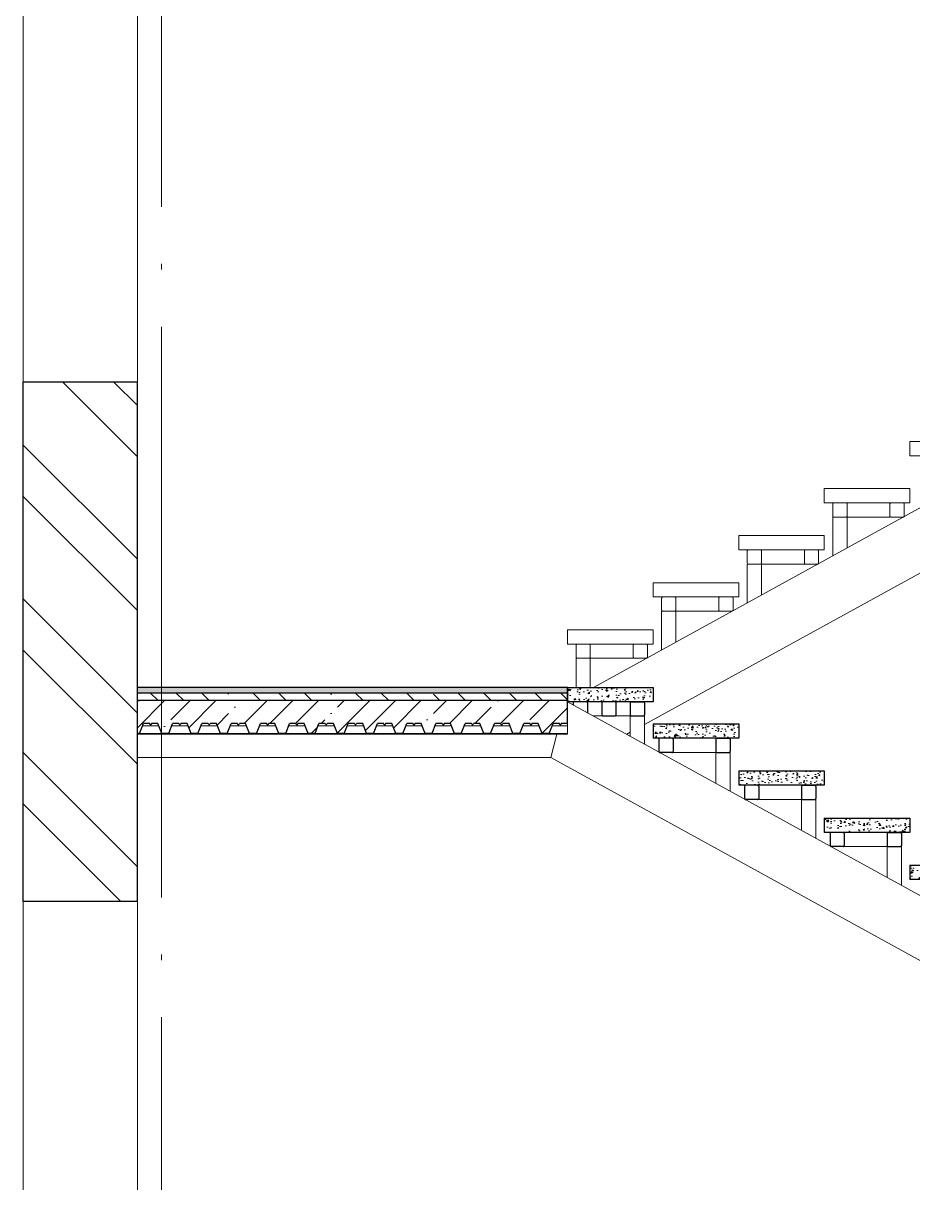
# Model space of a CAD drawing. Extents: x -965262 to 1142518, y -357520 to 71675.
# Drawn here: x -330041 to -326924, y -212957 to -208893 of the extents above; entities that cross this region are included whole.
import ezdxf

# ---------------------------------------------------------------- set-up
doc = ezdxf.new("R2010")
doc.units = 0
doc.header["$LTSCALE"] = 10
doc.linetypes.add('DOTE', pattern=[2.42, 2, -0.2, 0.02, -0.2])
doc.layers.get('0').update_dxf_attribs({"linetype": 'CONTINUOUS', "lineweight": 30})
doc.layers.add('DOTE', color=7, linetype='DOTE', lineweight=9)

msp = doc.modelspace()

# ---------------------------------------------------------------- hatches: boundary and pattern name
at = {"lineweight": 15}
h = msp.add_hatch(dxfattribs=at)
h.set_pattern_fill('ANSI32', color=4, scale=40, angle=90)
h.set_pattern_definition([(135, (-343532.66, -367864.93), (-269.4077, -269.4077), []), (135, (-343532.66, -367685.32), (-269.4077, -269.4077), [])])
h.paths.add_polyline_path([(-329641, -210151.2), (-330041, -210151.2), (-330041, -211971.2), (-329641, -211971.2)])
h.paths.add_polyline_path([(-330041, -216171.2), (-329641, -216171.2), (-329641, -213451.2), (-330041, -213451.2)])
h = msp.add_hatch(dxfattribs=at)
h.set_pattern_fill('AR-CONC', color=256, scale=0.25)
h.set_pattern_definition([(50, (-343532.66, -364156.344), (45.546167, -3.984771), [4.7625, -52.3875]), (355, (-343532.66, -364156.344), (-8.810855, 47.764211), [3.81, -41.910146]), (100.451445, (-343528.864, -364156.676), (36.735312, 43.779438), [4.047502, -44.522561]), (46.1842, (-343532.66, -364143.644), (67.76976, -10.510582), [7.14375, -78.58125]), (96.63556, (-343527.01, -364144.52), (59.351034, 61.85653), [6.071256, -66.783902]), (351.18415, (-343532.66, -364143.644), (59.351034, 61.85653), [5.714992, -62.864933]), (21, (-343526.31, -364146.82), (37.903598, -25.5663), [4.7625, -52.3875]), (326, (-343526.31, -364146.82), (15.450507, 46.046992), [3.81, -41.91]), (71.451445, (-343523.15, -364148.95), (53.354105, 20.480692), [4.047502, -44.522484]), (37.5, (-343532.66, -364156.344), (0.7721508, 21.1387597), [0, -41.402, 0, -42.545, 0, -42.06875]), (7.5, (-343532.66, -364156.344), (16.7049156, 25.0451437), [0, -24.257, 0, -40.4495, 0, -16.03375]), (327.5, (-343546.82, -364156.344), (33.8976488, -1.432186), [0, -15.875, 0, -49.53, 0, -65.7225]), (317.5, (-343553.17, -364156.344), (37.0322953, 6.356623), [0, -20.6375, 0, -32.893, 0, -46.6725])])
h.paths.add_polyline_path([(-329556, -211221.2), (-328133.8, -211221.2), (-328133.8, -211241.2), (-329556, -211241.2)])
h.paths.add_polyline_path([(-329641, -211221.2), (-329556, -211221.2), (-329556, -211241.2), (-329641, -211241.2)])
h = msp.add_hatch(dxfattribs=at)
h.set_pattern_fill('ANSI35', color=256, scale=20, angle=90)
h.set_pattern_definition([(135, (-343532.66, -364156.34), (-89.80256, -89.80256), []), (135, (-343532.66, -364066.54), (-89.80256, -89.80256), [158.75, -31.75, 0, -31.75])])
h.paths.add_polyline_path([(-329641, -211241.2), (-328133.8, -211241.2), (-328133.8, -211267.2), (-329641, -211267.2)])
h = msp.add_hatch(dxfattribs=at)
h.set_pattern_fill('AR-CONC', color=256, scale=0.25)
h.set_pattern_definition([(50, (-343532.66, -360856.344), (45.546167, -3.984771), [4.7625, -52.3875]), (355, (-343532.66, -360856.344), (-8.810855, 47.764211), [3.81, -41.910146]), (100.451445, (-343528.864, -360856.676), (36.735312, 43.779438), [4.047502, -44.522561]), (46.1842, (-343532.66, -360843.644), (67.76976, -10.510582), [7.14375, -78.58125]), (96.63556, (-343527.01, -360844.52), (59.351034, 61.85653), [6.071256, -66.783902]), (351.18415, (-343532.66, -360843.644), (59.351034, 61.85653), [5.714992, -62.864933]), (21, (-343526.31, -360846.82), (37.903598, -25.5663), [4.7625, -52.3875]), (326, (-343526.31, -360846.82), (15.450507, 46.046992), [3.81, -41.91]), (71.451445, (-343523.15, -360848.95), (53.354105, 20.480692), [4.047502, -44.522484]), (37.5, (-343532.66, -360856.344), (0.7721508, 21.1387597), [0, -41.402, 0, -42.545, 0, -42.06875]), (7.5, (-343532.66, -360856.344), (16.7049156, 25.0451437), [0, -24.257, 0, -40.4495, 0, -16.03375]), (327.5, (-343546.82, -360856.344), (33.8976488, -1.432186), [0, -15.875, 0, -49.53, 0, -65.7225]), (317.5, (-343553.17, -360856.344), (37.0322953, 6.356623), [0, -20.6375, 0, -32.893, 0, -46.6725])])
h.paths.add_polyline_path([(-328133.8, -211221.2), (-327833.8, -211221.2), (-327833.8, -211271.2), (-327863.8, -211271.2), (-328133.7, -211271.2), (-328133.8, -211267.2)])
h = msp.add_hatch(dxfattribs=at)
h.set_pattern_fill('ANSI35', color=256, scale=20)
h.set_pattern_definition([(45, (-343532.66, -360856.34), (-89.80256, 89.80256), []), (45, (-343442.86, -360856.34), (-89.80256, 89.80256), [158.75, -31.75, 0, -31.75])])
h.paths.add_polyline_path([(-329641, -211267.2), (-328141, -211267.2), (-328133.7, -211271.2), (-328133.5, -211347.2), (-328155.5, -211347.2), (-328156.2, -211349.5, -0.538865), (-328161.7, -211349.5, 0.436348), (-328163.9, -211347.2), (-328184.4, -211347.2), (-328198.2, -211382.2), (-328222.3, -211382.2), (-328236.1, -211347.2), (-328258, -211347.2), (-328258.8, -211349.5, -0.538865), (-328264.3, -211349.5, 0.436348), (-328266.4, -211347.2), (-328286.9, -211347.2), (-328300.8, -211382.2), (-328324.8, -211382.2), (-328338.6, -211347.2), (-328360.5, -211347.2), (-328361.3, -211349.5, -0.538865), (-328366.8, -211349.5, 0.436348), (-328369, -211347.2), (-328389.5, -211347.2), (-328403.3, -211382.2), (-328427.4, -211382.2), (-328441.2, -211347.2), (-328463.1, -211347.2), (-328463.9, -211349.5, -0.538865), (-328469.3, -211349.5, 0.436348), (-328471.5, -211347.2), (-328492, -211347.2), (-328505.8, -211382.2), (-328529.9, -211382.2), (-328543.7, -211347.2), (-328565.6, -211347.2), (-328566.4, -211349.5, -0.538865), (-328571.9, -211349.5, 0.436348), (-328574.1, -211347.2), (-328594.6, -211347.2), (-328608.4, -211382.2), (-328632.4, -211382.2), (-328646.2, -211347.2), (-328668.1, -211347.2), (-328668.9, -211349.5, -0.538865), (-328674.4, -211349.5, 0.436348), (-328676.6, -211347.2), (-328697.1, -211347.2), (-328710.9, -211382.2), (-328735, -211382.2), (-328748.8, -211347.2), (-328770.7, -211347.2), (-328771.5, -211349.5, -0.538865), (-328777, -211349.5, 0.436348), (-328779.1, -211347.2), (-328799.6, -211347.2), (-328813.4, -211382.2), (-328837.5, -211382.2), (-328851.3, -211347.2), (-328873.2, -211347.2), (-328874, -211349.5, -0.538865), (-328879.5, -211349.5, 0.436348), (-328881.7, -211347.2), (-328902.2, -211347.2), (-328916, -211382.2), (-328940, -211382.2), (-328953.9, -211347.2), (-328975.8, -211347.2), (-328976.5, -211349.5, -0.538865), (-328982, -211349.5, 0.436348), (-328984.2, -211347.2), (-329004.7, -211347.2), (-329018.5, -211382.2), (-329042.6, -211382.2), (-329056.4, -211347.2), (-329078.3, -211347.2), (-329079.1, -211349.5, -0.538865), (-329084.6, -211349.5, 0.436348), (-329086.7, -211347.2), (-329107.3, -211347.2), (-329121.1, -211382.2), (-329145.1, -211382.2), (-329158.9, -211347.2), (-329180.8, -211347.2), (-329181.6, -211349.5, -0.538865), (-329187.1, -211349.5, 0.436348), (-329189.3, -211347.2), (-329209.8, -211347.2), (-329223.6, -211382.2), (-329247.7, -211382.2), (-329261.5, -211347.2), (-329283.4, -211347.2), (-329284.2, -211349.5, -0.538865), (-329289.6, -211349.5, 0.436348), (-329291.8, -211347.2), (-329312.3, -211347.2), (-329326.1, -211382.2), (-329350.2, -211382.2), (-329364, -211347.2), (-329385.9, -211347.2), (-329386.7, -211349.5, -0.538865), (-329392.2, -211349.5, 0.436348), (-329394.4, -211347.2), (-329414.9, -211347.2), (-329428.7, -211382.2), (-329452.7, -211382.2), (-329466.6, -211347.2), (-329488.5, -211347.2), (-329489.2, -211349.5, -0.538865), (-329494.7, -211349.5, 0.436348), (-329496.9, -211347.2), (-329517.4, -211347.2), (-329531.2, -211382.2), (-329555.3, -211382.2), (-329569.1, -211347.2), (-329591, -211347.2), (-329591.8, -211349.5, -0.538865), (-329597.3, -211349.5, 0.436348), (-329599.4, -211347.2), (-329620, -211347.2), (-329633.8, -211382.2), (-329641, -211382.2)])
h = msp.add_hatch(dxfattribs=at)
h.set_pattern_fill('AR-CONC', color=256, scale=0.25)
h.set_pattern_definition([(50, (-343832.66, -360984.06), (45.546167, -3.984771), [4.7625, -52.3875]), (355, (-343832.66, -360984.06), (-8.810855, 47.764211), [3.81, -41.910146]), (100.451445, (-343828.864, -360984.393), (36.735312, 43.779438), [4.047502, -44.522561]), (46.1842, (-343832.66, -360971.36), (67.76976, -10.510582), [7.14375, -78.58125]), (96.63556, (-343827.01, -360972.24), (59.351034, 61.85653), [6.071256, -66.783902]), (351.18415, (-343832.66, -360971.36), (59.351034, 61.85653), [5.714992, -62.864933]), (21, (-343826.31, -360974.536), (37.903598, -25.5663), [4.7625, -52.3875]), (326, (-343826.31, -360974.536), (15.450507, 46.046992), [3.81, -41.91]), (71.451445, (-343823.15, -360976.666), (53.354105, 20.480692), [4.047502, -44.522484]), (37.5, (-343832.66, -360984.061), (0.7721508, 21.1387597), [0, -41.402, 0, -42.545, 0, -42.06875]), (7.5, (-343832.66, -360984.06), (16.7049156, 25.0451437), [0, -24.257, 0, -40.4495, 0, -16.03375]), (327.5, (-343846.82, -360984.061), (33.8976488, -1.432186), [0, -15.875, 0, -49.53, 0, -65.7225]), (317.5, (-343853.17, -360984.06), (37.0322953, 6.356623), [0, -20.6375, 0, -32.893, 0, -46.6725])])
h.paths.add_polyline_path([(-327833.8, -211348.9), (-327533.8, -211348.9), (-327533.8, -211398.9), (-327563.8, -211398.9), (-327833.7, -211398.9), (-327833.8, -211394.9)])
h = msp.add_hatch(dxfattribs=at)
h.set_pattern_fill('AR-CONC', color=256, scale=0.25)
h.set_pattern_definition([(50, (-344132.66, -361149.06), (45.546167, -3.984771), [4.7625, -52.3875]), (355, (-344132.66, -361149.06), (-8.810855, 47.764211), [3.81, -41.910146]), (100.451445, (-344128.864, -361149.393), (36.735312, 43.779438), [4.047502, -44.522561]), (46.1842, (-344132.66, -361136.36), (67.76976, -10.510582), [7.14375, -78.58125]), (96.63556, (-344127.01, -361137.24), (59.351034, 61.85653), [6.071256, -66.783902]), (351.18415, (-344132.66, -361136.36), (59.351034, 61.85653), [5.714992, -62.864933]), (21, (-344126.31, -361139.536), (37.903598, -25.5663), [4.7625, -52.3875]), (326, (-344126.31, -361139.536), (15.450507, 46.046992), [3.81, -41.91]), (71.451445, (-344123.15, -361141.666), (53.354105, 20.480692), [4.047502, -44.522484]), (37.5, (-344132.66, -361149.061), (0.7721508, 21.1387597), [0, -41.402, 0, -42.545, 0, -42.06875]), (7.5, (-344132.66, -361149.06), (16.7049156, 25.0451437), [0, -24.257, 0, -40.4495, 0, -16.03375]), (327.5, (-344146.82, -361149.061), (33.8976488, -1.432186), [0, -15.875, 0, -49.53, 0, -65.7225]), (317.5, (-344153.17, -361149.06), (37.0322953, 6.356623), [0, -20.6375, 0, -32.893, 0, -46.6725])])
h.paths.add_polyline_path([(-327533.8, -211513.9), (-327233.8, -211513.9), (-327233.8, -211563.9), (-327263.8, -211563.9), (-327533.7, -211563.9), (-327533.8, -211559.9)])
h = msp.add_hatch(dxfattribs=at)
h.set_pattern_fill('AR-CONC', color=256, scale=0.25)
h.set_pattern_definition([(50, (-344432.66, -361314.06), (45.546167, -3.984771), [4.7625, -52.3875]), (355, (-344432.66, -361314.06), (-8.810855, 47.764211), [3.81, -41.910146]), (100.451445, (-344428.864, -361314.393), (36.735312, 43.779438), [4.047502, -44.522561]), (46.1842, (-344432.66, -361301.36), (67.76976, -10.510582), [7.14375, -78.58125]), (96.63556, (-344427.01, -361302.24), (59.351034, 61.85653), [6.071256, -66.783902]), (351.18415, (-344432.66, -361301.36), (59.351034, 61.85653), [5.714992, -62.864933]), (21, (-344426.31, -361304.536), (37.903598, -25.5663), [4.7625, -52.3875]), (326, (-344426.31, -361304.536), (15.450507, 46.046992), [3.81, -41.91]), (71.451445, (-344423.15, -361306.666), (53.354105, 20.480692), [4.047502, -44.522484]), (37.5, (-344432.66, -361314.061), (0.7721508, 21.1387597), [0, -41.402, 0, -42.545, 0, -42.06875]), (7.5, (-344432.66, -361314.06), (16.7049156, 25.0451437), [0, -24.257, 0, -40.4495, 0, -16.03375]), (327.5, (-344446.82, -361314.061), (33.8976488, -1.432186), [0, -15.875, 0, -49.53, 0, -65.7225]), (317.5, (-344453.17, -361314.06), (37.0322953, 6.356623), [0, -20.6375, 0, -32.893, 0, -46.6725])])
h.paths.add_polyline_path([(-327233.8, -211678.9), (-326933.8, -211678.9), (-326933.8, -211728.9), (-326963.8, -211728.9), (-327233.7, -211728.9), (-327233.8, -211724.9)])
h = msp.add_hatch(dxfattribs=at)
h.set_pattern_fill('AR-CONC', color=256, scale=0.25)
h.set_pattern_definition([(50, (-344732.66, -361479.06), (45.546167, -3.984771), [4.7625, -52.3875]), (355, (-344732.66, -361479.06), (-8.810855, 47.764211), [3.81, -41.910146]), (100.451445, (-344728.864, -361479.393), (36.735312, 43.779438), [4.047502, -44.522561]), (46.1842, (-344732.66, -361466.36), (67.76976, -10.510582), [7.14375, -78.58125]), (96.63556, (-344727.01, -361467.24), (59.351034, 61.85653), [6.071256, -66.783902]), (351.18415, (-344732.66, -361466.36), (59.351034, 61.85653), [5.714992, -62.864933]), (21, (-344726.31, -361469.536), (37.903598, -25.5663), [4.7625, -52.3875]), (326, (-344726.31, -361469.536), (15.450507, 46.046992), [3.81, -41.91]), (71.451445, (-344723.15, -361471.666), (53.354105, 20.480692), [4.047502, -44.522484]), (37.5, (-344732.66, -361479.061), (0.7721508, 21.1387597), [0, -41.402, 0, -42.545, 0, -42.06875]), (7.5, (-344732.66, -361479.06), (16.7049156, 25.0451437), [0, -24.257, 0, -40.4495, 0, -16.03375]), (327.5, (-344746.82, -361479.061), (33.8976488, -1.432186), [0, -15.875, 0, -49.53, 0, -65.7225]), (317.5, (-344753.17, -361479.06), (37.0322953, 6.356623), [0, -20.6375, 0, -32.893, 0, -46.6725])])
h.paths.add_polyline_path([(-326933.8, -211843.9), (-326633.8, -211843.9), (-326633.8, -211893.9), (-326663.8, -211893.9), (-326933.7, -211893.9), (-326933.8, -211889.9)])

# ---------------------------------------------------------------- linework, layer by layer
at = {"color": 4, "lineweight": 15}
for p, q in [((-330041, -208671.2, -4711.1), (-330041, -210151.2, -3259.8)), ((-329641, -208671.2, -4711.1), (-329641, -210151.2, -3259.8)), ((-330041, -211971.2, -4711.1), (-330041, -213451.2, -3259.8)), ((-329641, -211971.2, -4711.1), (-329641, -213451.2, -3259.8))]:
    msp.add_line(p, q, dxfattribs=at)
at = {"lineweight": 15, "extrusion": (1.83697e-16, 0, -1)}
for p, q in [((-325141, -209625.2, -3259.8), (-328042.9, -211221.2, -3259.8)), ((-325075.1, -209817.2, -3259.8), (-327863.8, -211350.9, -3259.8)), ((-329623.1, -211355.2, -3259.8), (-329565.9, -211355.2, -3259.8)), ((-329520.6, -211355.2, -3259.8), (-329463.4, -211355.2, -3259.8)), ((-329418, -211355.2, -3259.8), (-329360.9, -211355.2, -3259.8)), ((-329315.5, -211355.2, -3259.8), (-329258.3, -211355.2, -3259.8)), ((-329213, -211355.2, -3259.8), (-329155.8, -211355.2, -3259.8)), ((-329110.4, -211355.2, -3259.8), (-329053.2, -211355.2, -3259.8)), ((-329007.9, -211355.2, -3259.8), (-328950.7, -211355.2, -3259.8)), ((-328905.3, -211355.2, -3259.8), (-328848.2, -211355.2, -3259.8)), ((-328802.8, -211355.2, -3259.8), (-328745.6, -211355.2, -3259.8)), ((-328700.3, -211355.2, -3259.8), (-328643.1, -211355.2, -3259.8)), ((-328597.7, -211355.2, -3259.8), (-328540.5, -211355.2, -3259.8)), ((-328495.2, -211355.2, -3259.8), (-328438, -211355.2, -3259.8)), ((-328392.6, -211355.2, -3259.8), (-328335.5, -211355.2, -3259.8)), ((-328290.1, -211355.2, -3259.8), (-328232.9, -211355.2, -3259.8)), ((-328187.6, -211355.2, -3259.8), (-328133.8, -211355.2, -3259.8)), ((-329641, -211382.2, -3259.8), (-328133.8, -211382.2, -3259.8)), ((-329641, -211385.2, -3259.8), (-328133.8, -211385.2, -3259.8)), ((-327913.8, -211378.4, -3259.8), (-327926.3, -211385.3, -3259.8))]:
    msp.add_line(p, q, dxfattribs=at)
at = {"color": 4}
for p, q in [((-330041, -211971.2, -4711.1), (-330041, -210151.2, -4711.1)), ((-329641, -211971.2, -4711.1), (-329641, -210151.2, -4711.1))]:
    msp.add_line(p, q, dxfattribs=at)
at = {"color": 4, "extrusion": (-1.83697e-16, 0, -1)}
for p, q in [((-329641, -210151.2, -3259.8), (-330041, -210151.2, -3259.8)), ((-329641, -211971.2, -3259.8), (-330041, -211971.2, -3259.8))]:
    msp.add_line(p, q, dxfattribs=at)
at = {"lineweight": 15}
for p, q in [((-326933.8, -210358.9, -3259.8), (-326933.8, -210408.9, -3259.8)), ((-326633.8, -210358.9, -3259.8), (-326933.8, -210358.9, -3259.8)), ((-326933.8, -210408.9, -3259.8), (-326633.8, -210408.9, -3259.8)), ((-326933.8, -210408.9, -3259.8), (-326903.8, -210408.9, -3259.8)), ((-327233.8, -210523.9, -3259.8), (-327233.8, -210573.9, -3259.8)), ((-326933.8, -210523.9, -3259.8), (-327233.8, -210523.9, -3259.8)), ((-326933.8, -210523.9, -3259.8), (-326933.8, -210573.9, -3259.8)), ((-327233.8, -210573.9, -3259.8), (-326933.8, -210573.9, -3259.8)), ((-327233.8, -210573.9, -3259.8), (-327203.8, -210573.9, -3259.8)), ((-327203.8, -210577.9, -3259.8), (-327203.8, -210619.9, -3259.8)), ((-327157.8, -210573.9, -3259.8), (-327199.8, -210573.9, -3259.8)), ((-327153.8, -210623.8, -3259.8), (-327153.8, -210573.9, -3259.8)), ((-327153.8, -210577.9, -3259.8), (-327153.8, -210619.9, -3259.8)), ((-327003.8, -210623.8, -3259.8), (-327003.8, -210573.9, -3259.8)), ((-327003.8, -210577.9, -3259.8), (-327003.8, -210619.9, -3259.8)), ((-326999.8, -210573.9, -3259.8), (-326957.8, -210573.9, -3259.8)), ((-326953.8, -210577.9, -3259.8), (-326953.8, -210619.9, -3259.8)), ((-327203.8, -210623.8, -3259.8), (-327203.8, -210759.7, -3259.8)), ((-327203.8, -210623.8, -3259.8), (-327153.8, -210623.8, -3259.8)), ((-327157.8, -210623.8, -3259.8), (-327199.8, -210623.8, -3259.8)), ((-327153.8, -210623.8, -3259.8), (-327003.8, -210623.8, -3259.8)), ((-327153.8, -210623.8, -3259.8), (-327153.8, -210732.2, -3259.8)), ((-326999.8, -210623.8, -3259.8), (-326957.8, -210623.8, -3259.8)), ((-327533.8, -210688.9, -3259.8), (-327533.8, -210738.9, -3259.8)), ((-327233.8, -210688.9, -3259.8), (-327533.8, -210688.9, -3259.8)), ((-327233.8, -210688.9, -3259.8), (-327233.8, -210738.9, -3259.8)), ((-327533.8, -210738.9, -3259.8), (-327233.8, -210738.9, -3259.8)), ((-327533.8, -210738.9, -3259.8), (-327503.8, -210738.9, -3259.8)), ((-327503.8, -210742.9, -3259.8), (-327503.8, -210784.9, -3259.8)), ((-327457.8, -210738.9, -3259.8), (-327499.8, -210738.9, -3259.8)), ((-327453.8, -210788.8, -3259.8), (-327453.8, -210738.9, -3259.8)), ((-327453.8, -210742.9, -3259.8), (-327453.8, -210784.9, -3259.8)), ((-327303.8, -210788.8, -3259.8), (-327303.8, -210738.9, -3259.8)), ((-327303.8, -210742.9, -3259.8), (-327303.8, -210784.9, -3259.8)), ((-327299.8, -210738.9, -3259.8), (-327257.8, -210738.9, -3259.8)), ((-327253.8, -210742.9, -3259.8), (-327253.8, -210784.9, -3259.8)), ((-327503.8, -210788.8, -3259.8), (-327503.8, -210924.7, -3259.8)), ((-327503.8, -210788.8, -3259.8), (-327453.8, -210788.8, -3259.8)), ((-327457.8, -210788.8, -3259.8), (-327499.8, -210788.8, -3259.8)), ((-327453.8, -210788.8, -3259.8), (-327303.8, -210788.8, -3259.8)), ((-327453.8, -210788.8, -3259.8), (-327453.8, -210897.2, -3259.8)), ((-327299.8, -210788.8, -3259.8), (-327257.8, -210788.8, -3259.8)), ((-327833.8, -210853.9, -3259.8), (-327833.8, -210903.9, -3259.8)), ((-327533.8, -210853.9, -3259.8), (-327833.8, -210853.9, -3259.8)), ((-327533.8, -210853.9, -3259.8), (-327533.8, -210903.9, -3259.8)), ((-327833.8, -210903.9, -3259.8), (-327533.8, -210903.9, -3259.8)), ((-327833.8, -210903.9, -3259.8), (-327803.8, -210903.9, -3259.8)), ((-327803.8, -210907.9, -3259.8), (-327803.8, -210949.9, -3259.8)), ((-327757.8, -210903.9, -3259.8), (-327799.8, -210903.9, -3259.8)), ((-327753.8, -210953.8, -3259.8), (-327753.8, -210903.9, -3259.8)), ((-327753.8, -210907.9, -3259.8), (-327753.8, -210949.9, -3259.8)), ((-327603.8, -210953.8, -3259.8), (-327603.8, -210903.9, -3259.8)), ((-327603.8, -210907.9, -3259.8), (-327603.8, -210949.9, -3259.8)), ((-327599.8, -210903.9, -3259.8), (-327557.8, -210903.9, -3259.8)), ((-327553.8, -210907.9, -3259.8), (-327553.8, -210949.9, -3259.8)), ((-327803.8, -210953.8, -3259.8), (-327803.8, -211089.7, -3259.8)), ((-327803.8, -210953.8, -3259.8), (-327753.8, -210953.8, -3259.8)), ((-327757.8, -210953.8, -3259.8), (-327799.8, -210953.8, -3259.8)), ((-327753.8, -210953.8, -3259.8), (-327603.8, -210953.8, -3259.8)), ((-327753.8, -210953.8, -3259.8), (-327753.8, -211062.2, -3259.8)), ((-327599.8, -210953.8, -3259.8), (-327557.8, -210953.8, -3259.8)), ((-328133.8, -211018.9, -3259.8), (-328133.8, -211068.9, -3259.8)), ((-327833.8, -211018.9, -3259.8), (-328133.8, -211018.9, -3259.8)), ((-327833.8, -211018.9, -3259.8), (-327833.8, -211068.9, -3259.8)), ((-328133.8, -211068.9, -3259.8), (-327833.8, -211068.9, -3259.8)), ((-328133.8, -211068.9, -3259.8), (-328103.8, -211068.9, -3259.8)), ((-328103.8, -211072.9, -3259.8), (-328103.8, -211114.9, -3259.8)), ((-328057.8, -211068.9, -3259.8), (-328099.8, -211068.9, -3259.8)), ((-328053.8, -211118.8, -3259.8), (-328053.8, -211068.9, -3259.8)), ((-328053.8, -211072.9, -3259.8), (-328053.8, -211114.9, -3259.8)), ((-327903.8, -211118.8, -3259.8), (-327903.8, -211068.9, -3259.8)), ((-327903.8, -211072.9, -3259.8), (-327903.8, -211114.9, -3259.8)), ((-327899.8, -211068.9, -3259.8), (-327857.8, -211068.9, -3259.8)), ((-327853.8, -211072.9, -3259.8), (-327853.8, -211114.9, -3259.8)), ((-328103.8, -211118.8, -3259.8), (-328103.8, -211221.2, -3259.8)), ((-328103.8, -211118.8, -3259.8), (-328053.8, -211118.8, -3259.8)), ((-328057.8, -211118.8, -3259.8), (-328099.8, -211118.8, -3259.8)), ((-328053.8, -211118.8, -3259.8), (-327903.8, -211118.8, -3259.8)), ((-328053.8, -211118.8, -3259.8), (-328053.8, -211221.2, -3259.8)), ((-327899.8, -211118.8, -3259.8), (-327857.8, -211118.8, -3259.8)), ((-328063.8, -211309.7, -3259.8), (-328063.8, -211271.2, -3259.8)), ((-327913.8, -211321.1, -3259.8), (-327913.8, -211271.2, -3259.8)), ((-327913.8, -211321.1, -3259.8), (-328043, -211321.1, -3259.8)), ((-327913.8, -211321.1, -3259.8), (-327913.8, -211392.2, -3259.8)), ((-327863.8, -211321.1, -3259.8), (-327913.8, -211321.1, -3259.8)), ((-327863.8, -211321.1, -3259.8), (-327863.8, -211419.7, -3259.8)), ((-328133.5, -211385.2, -3259.8), (-328133.5, -211347.2, -3259.8)), ((-327763.8, -211448.8, -3259.8), (-327763.8, -211398.9, -3259.8)), ((-327613.8, -211448.8, -3259.8), (-327613.8, -211398.9, -3259.8)), ((-327613.8, -211448.8, -3259.8), (-327763.8, -211448.8, -3259.8)), ((-327613.8, -211448.8, -3259.8), (-327613.8, -211557.2, -3259.8)), ((-327563.8, -211448.8, -3259.8), (-327613.8, -211448.8, -3259.8)), ((-327563.8, -211448.8, -3259.8), (-327563.8, -211584.7, -3259.8)), ((-327463.8, -211613.8, -3259.8), (-327463.8, -211563.9, -3259.8)), ((-327313.8, -211613.8, -3259.8), (-327313.8, -211563.9, -3259.8)), ((-327313.8, -211613.8, -3259.8), (-327463.8, -211613.8, -3259.8)), ((-327313.8, -211613.8, -3259.8), (-327313.8, -211722.2, -3259.8)), ((-327263.8, -211613.8, -3259.8), (-327313.8, -211613.8, -3259.8)), ((-327263.8, -211613.8, -3259.8), (-327263.8, -211749.7, -3259.8)), ((-327163.8, -211778.8, -3259.8), (-327163.8, -211728.9, -3259.8)), ((-327013.8, -211778.8, -3259.8), (-327013.8, -211728.9, -3259.8)), ((-327013.8, -211778.8, -3259.8), (-327163.8, -211778.8, -3259.8)), ((-327013.8, -211778.8, -3259.8), (-327013.8, -211887.2, -3259.8)), ((-326963.8, -211778.8, -3259.8), (-327013.8, -211778.8, -3259.8)), ((-326963.8, -211778.8, -3259.8), (-326963.8, -211914.7, -3259.8))]:
    msp.add_line(p, q, dxfattribs=at)
at = {"extrusion": (-1.83697e-16, 0, -1)}
for p, q in [((-328133.8, -211221.2, -3259.8), (-329641, -211221.2, -3259.8)), ((-328133.8, -211241.2, -3259.8), (-329641, -211241.2, -3259.8)), ((-328133.8, -211267.2, -3259.8), (-329641, -211267.2, -3259.8))]:
    msp.add_line(p, q, dxfattribs=at)
for p, q in [((-328133.8, -211221.2, -3259.8), (-328133.8, -211267.2, -3259.8)), ((-328133.8, -211271.2, -3259.8), (-328133.8, -211221.2, -3259.8)), ((-328133.8, -211221.2, -3259.8), (-327833.8, -211221.2, -3259.8)), ((-327833.8, -211221.2, -3259.8), (-327833.8, -211271.2, -3259.8)), ((-328133.5, -211347.2, -3259.8), (-328133.8, -211267.2, -3259.8)), ((-327833.8, -211271.2, -3259.8), (-328133.8, -211271.2, -3259.8)), ((-328113.8, -211275.1, -3259.8), (-328113.8, -211282.2, -3259.8)), ((-328067.8, -211271.2, -3259.8), (-328109.8, -211271.2, -3259.8)), ((-328063.8, -211275.1, -3259.8), (-328063.8, -211309.7, -3259.8)), ((-328013.8, -211275.1, -3259.8), (-328013.8, -211317.1, -3259.8)), ((-327963.8, -211275.1, -3259.8), (-327963.8, -211317.1, -3259.8)), ((-327913.8, -211275.1, -3259.8), (-327913.8, -211317.1, -3259.8)), ((-327909.8, -211271.2, -3259.8), (-327867.8, -211271.2, -3259.8)), ((-327833.8, -211271.2, -3259.8), (-327863.8, -211271.2, -3259.8)), ((-327863.8, -211275.1, -3259.8), (-327863.8, -211317.1, -3259.8)), ((-328009.8, -211321.1, -3259.8), (-327967.8, -211321.1, -3259.8)), ((-327909.8, -211321.1, -3259.8), (-327867.8, -211321.1, -3259.8)), ((-329633.8, -211382.2, -3259.8), (-329620, -211347.2, -3259.8)), ((-329599.4, -211347.2, -3259.8), (-329620, -211347.2, -3259.8)), ((-329597.3, -211349.5, -3259.8), (-329597.8, -211347.9, -3259.8)), ((-329591.8, -211349.5, -3259.8), (-329591.2, -211347.9, -3259.8)), ((-329569.1, -211347.2, -3259.8), (-329589.6, -211347.2, -3259.8)), ((-329555.3, -211382.2, -3259.8), (-329569.1, -211347.2, -3259.8)), ((-329531.2, -211382.2, -3259.8), (-329517.4, -211347.2, -3259.8)), ((-329496.9, -211347.2, -3259.8), (-329517.4, -211347.2, -3259.8)), ((-329494.7, -211349.5, -3259.8), (-329495.3, -211347.9, -3259.8)), ((-329489.2, -211349.5, -3259.8), (-329488.7, -211347.9, -3259.8)), ((-329466.6, -211347.2, -3259.8), (-329487.1, -211347.2, -3259.8)), ((-329452.7, -211382.2, -3259.8), (-329466.6, -211347.2, -3259.8)), ((-329428.7, -211382.2, -3259.8), (-329414.9, -211347.2, -3259.8)), ((-329394.4, -211347.2, -3259.8), (-329414.9, -211347.2, -3259.8)), ((-329392.2, -211349.5, -3259.8), (-329392.7, -211347.9, -3259.8)), ((-329386.7, -211349.5, -3259.8), (-329386.2, -211347.9, -3259.8)), ((-329364, -211347.2, -3259.8), (-329384.5, -211347.2, -3259.8)), ((-329350.2, -211382.2, -3259.8), (-329364, -211347.2, -3259.8)), ((-329326.1, -211382.2, -3259.8), (-329312.3, -211347.2, -3259.8)), ((-329291.8, -211347.2, -3259.8), (-329312.3, -211347.2, -3259.8)), ((-329289.6, -211349.5, -3259.8), (-329290.2, -211347.9, -3259.8)), ((-329284.2, -211349.5, -3259.8), (-329283.6, -211347.9, -3259.8)), ((-329261.5, -211347.2, -3259.8), (-329282, -211347.2, -3259.8)), ((-329247.7, -211382.2, -3259.8), (-329261.5, -211347.2, -3259.8)), ((-329223.6, -211382.2, -3259.8), (-329209.8, -211347.2, -3259.8)), ((-329189.3, -211347.2, -3259.8), (-329209.8, -211347.2, -3259.8)), ((-329187.1, -211349.5, -3259.8), (-329187.6, -211347.9, -3259.8)), ((-329181.6, -211349.5, -3259.8), (-329181.1, -211347.9, -3259.8)), ((-329158.9, -211347.2, -3259.8), (-329179.4, -211347.2, -3259.8)), ((-329145.1, -211382.2, -3259.8), (-329158.9, -211347.2, -3259.8)), ((-329121.1, -211382.2, -3259.8), (-329107.3, -211347.2, -3259.8)), ((-329086.7, -211347.2, -3259.8), (-329107.3, -211347.2, -3259.8)), ((-329084.6, -211349.5, -3259.8), (-329085.1, -211347.9, -3259.8)), ((-329079.1, -211349.5, -3259.8), (-329078.6, -211347.9, -3259.8)), ((-329056.4, -211347.2, -3259.8), (-329076.9, -211347.2, -3259.8)), ((-329042.6, -211382.2, -3259.8), (-329056.4, -211347.2, -3259.8)), ((-329018.5, -211382.2, -3259.8), (-329004.7, -211347.2, -3259.8)), ((-328984.2, -211347.2, -3259.8), (-329004.7, -211347.2, -3259.8)), ((-328982, -211349.5, -3259.8), (-328982.6, -211347.9, -3259.8)), ((-328976.5, -211349.5, -3259.8), (-328976, -211347.9, -3259.8)), ((-328953.9, -211347.2, -3259.8), (-328974.4, -211347.2, -3259.8)), ((-328940, -211382.2, -3259.8), (-328953.9, -211347.2, -3259.8)), ((-328916, -211382.2, -3259.8), (-328902.2, -211347.2, -3259.8)), ((-328881.7, -211347.2, -3259.8), (-328902.2, -211347.2, -3259.8)), ((-328879.5, -211349.5, -3259.8), (-328880, -211347.9, -3259.8)), ((-328874, -211349.5, -3259.8), (-328873.5, -211347.9, -3259.8)), ((-328851.3, -211347.2, -3259.8), (-328871.8, -211347.2, -3259.8)), ((-328837.5, -211382.2, -3259.8), (-328851.3, -211347.2, -3259.8)), ((-328813.4, -211382.2, -3259.8), (-328799.6, -211347.2, -3259.8)), ((-328779.1, -211347.2, -3259.8), (-328799.6, -211347.2, -3259.8)), ((-328777, -211349.5, -3259.8), (-328777.5, -211347.9, -3259.8)), ((-328771.5, -211349.5, -3259.8), (-328770.9, -211347.9, -3259.8)), ((-328748.8, -211347.2, -3259.8), (-328769.3, -211347.2, -3259.8)), ((-328735, -211382.2, -3259.8), (-328748.8, -211347.2, -3259.8)), ((-328710.9, -211382.2, -3259.8), (-328697.1, -211347.2, -3259.8)), ((-328676.6, -211347.2, -3259.8), (-328697.1, -211347.2, -3259.8)), ((-328674.4, -211349.5, -3259.8), (-328674.9, -211347.9, -3259.8)), ((-328668.9, -211349.5, -3259.8), (-328668.4, -211347.9, -3259.8)), ((-328646.2, -211347.2, -3259.8), (-328666.7, -211347.2, -3259.8)), ((-328632.4, -211382.2, -3259.8), (-328646.2, -211347.2, -3259.8)), ((-328608.4, -211382.2, -3259.8), (-328594.6, -211347.2, -3259.8)), ((-328574.1, -211347.2, -3259.8), (-328594.6, -211347.2, -3259.8)), ((-328571.9, -211349.5, -3259.8), (-328572.4, -211347.9, -3259.8)), ((-328566.4, -211349.5, -3259.8), (-328565.9, -211347.9, -3259.8)), ((-328543.7, -211347.2, -3259.8), (-328564.2, -211347.2, -3259.8)), ((-328529.9, -211382.2, -3259.8), (-328543.7, -211347.2, -3259.8)), ((-328505.8, -211382.2, -3259.8), (-328492, -211347.2, -3259.8)), ((-328471.5, -211347.2, -3259.8), (-328492, -211347.2, -3259.8)), ((-328469.3, -211349.5, -3259.8), (-328469.9, -211347.9, -3259.8)), ((-328463.9, -211349.5, -3259.8), (-328463.3, -211347.9, -3259.8)), ((-328441.2, -211347.2, -3259.8), (-328461.7, -211347.2, -3259.8)), ((-328427.4, -211382.2, -3259.8), (-328441.2, -211347.2, -3259.8)), ((-328403.3, -211382.2, -3259.8), (-328389.5, -211347.2, -3259.8)), ((-328369, -211347.2, -3259.8), (-328389.5, -211347.2, -3259.8)), ((-328366.8, -211349.5, -3259.8), (-328367.3, -211347.9, -3259.8)), ((-328361.3, -211349.5, -3259.8), (-328360.8, -211347.9, -3259.8)), ((-328338.6, -211347.2, -3259.8), (-328359.1, -211347.2, -3259.8)), ((-328324.8, -211382.2, -3259.8), (-328338.6, -211347.2, -3259.8)), ((-328300.8, -211382.2, -3259.8), (-328286.9, -211347.2, -3259.8)), ((-328266.4, -211347.2, -3259.8), (-328286.9, -211347.2, -3259.8)), ((-328264.3, -211349.5, -3259.8), (-328264.8, -211347.9, -3259.8)), ((-328258.8, -211349.5, -3259.8), (-328258.2, -211347.9, -3259.8)), ((-328236.1, -211347.2, -3259.8), (-328256.6, -211347.2, -3259.8)), ((-328222.3, -211382.2, -3259.8), (-328236.1, -211347.2, -3259.8)), ((-328198.2, -211382.2, -3259.8), (-328184.4, -211347.2, -3259.8)), ((-328163.9, -211347.2, -3259.8), (-328184.4, -211347.2, -3259.8)), ((-328161.7, -211349.5, -3259.8), (-328162.3, -211347.9, -3259.8)), ((-328156.2, -211349.5, -3259.8), (-328155.7, -211347.9, -3259.8)), ((-328133.5, -211347.2, -3259.8), (-328154.1, -211347.2, -3259.8)), ((-327833.8, -211348.9, -3259.8), (-327833.8, -211398.9, -3259.8)), ((-327833.8, -211348.9, -3259.8), (-327533.8, -211348.9, -3259.8)), ((-327533.8, -211348.9, -3259.8), (-327533.8, -211398.9, -3259.8)), ((-329633.8, -211382.2, -3259.8), (-329641, -211382.2, -3259.8)), ((-329531.2, -211382.2, -3259.8), (-329555.3, -211382.2, -3259.8)), ((-329428.7, -211382.2, -3259.8), (-329452.7, -211382.2, -3259.8)), ((-329326.1, -211382.2, -3259.8), (-329350.2, -211382.2, -3259.8)), ((-329223.6, -211382.2, -3259.8), (-329247.7, -211382.2, -3259.8)), ((-329121.1, -211382.2, -3259.8), (-329145.1, -211382.2, -3259.8)), ((-329018.5, -211382.2, -3259.8), (-329042.6, -211382.2, -3259.8)), ((-328916, -211382.2, -3259.8), (-328940, -211382.2, -3259.8)), ((-328813.4, -211382.2, -3259.8), (-328837.5, -211382.2, -3259.8)), ((-328710.9, -211382.2, -3259.8), (-328735, -211382.2, -3259.8)), ((-328608.4, -211382.2, -3259.8), (-328632.4, -211382.2, -3259.8)), ((-328505.8, -211382.2, -3259.8), (-328529.9, -211382.2, -3259.8)), ((-328403.3, -211382.2, -3259.8), (-328427.4, -211382.2, -3259.8)), ((-328300.8, -211382.2, -3259.8), (-328324.8, -211382.2, -3259.8)), ((-328198.2, -211382.2, -3259.8), (-328222.3, -211382.2, -3259.8)), ((-327533.8, -211398.9, -3259.8), (-327833.8, -211398.9, -3259.8)), ((-327813.8, -211402.9, -3259.8), (-327813.8, -211444.9, -3259.8)), ((-327767.8, -211398.9, -3259.8), (-327809.8, -211398.9, -3259.8)), ((-327763.8, -211402.9, -3259.8), (-327763.8, -211444.9, -3259.8)), ((-327613.8, -211402.9, -3259.8), (-327613.8, -211444.9, -3259.8)), ((-327609.8, -211398.9, -3259.8), (-327567.8, -211398.9, -3259.8)), ((-327533.8, -211398.9, -3259.8), (-327563.8, -211398.9, -3259.8)), ((-327563.8, -211402.9, -3259.8), (-327563.8, -211444.9, -3259.8)), ((-327767.8, -211448.8, -3259.8), (-327809.8, -211448.8, -3259.8)), ((-327609.8, -211448.8, -3259.8), (-327567.8, -211448.8, -3259.8)), ((-327533.8, -211513.9, -3259.8), (-327533.8, -211563.9, -3259.8)), ((-327533.8, -211513.9, -3259.8), (-327233.8, -211513.9, -3259.8)), ((-327233.8, -211513.9, -3259.8), (-327233.8, -211563.9, -3259.8)), ((-327233.8, -211563.9, -3259.8), (-327533.8, -211563.9, -3259.8)), ((-327513.8, -211567.9, -3259.8), (-327513.8, -211609.9, -3259.8)), ((-327467.8, -211563.9, -3259.8), (-327509.8, -211563.9, -3259.8)), ((-327463.8, -211567.9, -3259.8), (-327463.8, -211609.9, -3259.8)), ((-327313.8, -211567.9, -3259.8), (-327313.8, -211609.9, -3259.8)), ((-327309.8, -211563.9, -3259.8), (-327267.8, -211563.9, -3259.8)), ((-327233.8, -211563.9, -3259.8), (-327263.8, -211563.9, -3259.8)), ((-327263.8, -211567.9, -3259.8), (-327263.8, -211609.9, -3259.8)), ((-327467.8, -211613.8, -3259.8), (-327509.8, -211613.8, -3259.8)), ((-327309.8, -211613.8, -3259.8), (-327267.8, -211613.8, -3259.8)), ((-327233.8, -211678.9, -3259.8), (-327233.8, -211728.9, -3259.8)), ((-327233.8, -211678.9, -3259.8), (-326933.8, -211678.9, -3259.8)), ((-326933.8, -211678.9, -3259.8), (-326933.8, -211728.9, -3259.8)), ((-326933.8, -211728.9, -3259.8), (-327233.8, -211728.9, -3259.8)), ((-327213.8, -211732.9, -3259.8), (-327213.8, -211774.9, -3259.8)), ((-327167.8, -211728.9, -3259.8), (-327209.8, -211728.9, -3259.8)), ((-327163.8, -211732.9, -3259.8), (-327163.8, -211774.9, -3259.8)), ((-327013.8, -211732.9, -3259.8), (-327013.8, -211774.9, -3259.8)), ((-327009.8, -211728.9, -3259.8), (-326967.8, -211728.9, -3259.8)), ((-326933.8, -211728.9, -3259.8), (-326963.8, -211728.9, -3259.8)), ((-326963.8, -211732.9, -3259.8), (-326963.8, -211774.9, -3259.8)), ((-327167.8, -211778.8, -3259.8), (-327209.8, -211778.8, -3259.8)), ((-327009.8, -211778.8, -3259.8), (-326967.8, -211778.8, -3259.8)), ((-326933.8, -211843.9, -3259.8), (-326933.8, -211893.9, -3259.8)), ((-326933.8, -211843.9, -3259.8), (-326633.8, -211843.9, -3259.8)), ((-326633.8, -211893.9, -3259.8), (-326933.8, -211893.9, -3259.8))]:
    msp.add_line(p, q)
at = {"lineweight": 15, "extrusion": (-1.83697e-16, 0, -1)}
for p, q in [((-328133.7, -211271.2, -3259.8), (-325141, -212917.2, -3259.8)), ((-328192.4, -211467.2, -3259.8), (-329641, -211467.2, -3259.8)), ((-328192.4, -211467.2, -3259.8), (-325192.4, -213117.2, -3259.8))]:
    msp.add_line(p, q, dxfattribs=at)
at = {"lineweight": 15, "extrusion": (-1.12482e-32, 1.83697e-16, -1)}
msp.add_line((-328171.3, -211385.2, -3259.8), (-328192.4, -211467.2, -3259.8), dxfattribs=at)
at = {"lineweight": 15}
for centre, start, end in [((-327199.8, -210577.9, -3259.8), 89.2569, 180), ((-327157.7, -210577.9, -3259.8), 0, 90.7431), ((-326999.8, -210577.9, -3259.8), 89.2569, 180), ((-326957.7, -210577.9, -3259.8), 0, 90.7431), ((-327199.8, -210619.9, -3259.8), 180, 270.7431), ((-327157.7, -210619.9, -3259.8), 269.2569, 0), ((-326999.8, -210619.9, -3259.8), 180, 270.7431), ((-326957.7, -210619.9, -3259.8), 269.2569, 0), ((-327499.8, -210742.9, -3259.8), 89.2569, 180), ((-327457.7, -210742.9, -3259.8), 0, 90.7431), ((-327299.8, -210742.9, -3259.8), 89.2569, 180), ((-327257.7, -210742.9, -3259.8), 0, 90.7431), ((-327499.8, -210784.9, -3259.8), 180, 270.7431), ((-327457.7, -210784.9, -3259.8), 269.2569, 0), ((-327299.8, -210784.9, -3259.8), 180, 270.7431), ((-327257.7, -210784.9, -3259.8), 269.2569, 0), ((-327799.8, -210907.9, -3259.8), 89.2569, 180), ((-327757.7, -210907.9, -3259.8), 0, 90.7431), ((-327599.8, -210907.9, -3259.8), 89.2569, 180), ((-327557.7, -210907.9, -3259.8), 0, 90.7431), ((-327799.8, -210949.9, -3259.8), 180, 270.7431), ((-327757.7, -210949.9, -3259.8), 269.2569, 0), ((-327599.8, -210949.9, -3259.8), 180, 270.7431), ((-327557.7, -210949.9, -3259.8), 269.2569, 0), ((-328099.8, -211072.9, -3259.8), 89.2569, 180), ((-328057.7, -211072.9, -3259.8), 0, 90.7431), ((-327899.8, -211072.9, -3259.8), 89.2569, 180), ((-327857.7, -211072.9, -3259.8), 0, 90.7431), ((-328099.8, -211114.9, -3259.8), 180, 270.7431), ((-328057.7, -211114.9, -3259.8), 269.2569, 0), ((-327899.8, -211114.9, -3259.8), 180, 270.7431), ((-327857.7, -211114.9, -3259.8), 269.2569, 0)]:
    msp.add_arc(centre, 3.95, start, end, dxfattribs=at)
for centre, radius, start, end in [((-328109.8, -211275.1, -3259.8), 3.95, 89.2569, 180), ((-328067.7, -211275.1, -3259.8), 3.95, 0, 90.7431), ((-328009.8, -211275.1, -3259.8), 3.95, 89.2569, 180), ((-327967.7, -211275.1, -3259.8), 3.95, 0, 90.7431), ((-327909.8, -211275.1, -3259.8), 3.95, 89.2569, 180), ((-327867.7, -211275.1, -3259.8), 3.95, 0, 90.7431), ((-328009.8, -211317.1, -3259.8), 3.95, 180, 270.7431), ((-327967.7, -211317.1, -3259.8), 3.95, 269.2569, 0), ((-327909.8, -211317.1, -3259.8), 3.95, 180, 270.7431), ((-327867.7, -211317.1, -3259.8), 3.95, 269.2569, 0), ((-329599.4, -211349.4, -3259.8), 2.19, 41.1657, 90), ((-329594.5, -211347.7, -3259.8), 3.28, 213.3627, 326.6373), ((-329589.6, -211349.4, -3259.8), 2.19, 90, 138.8343), ((-329496.9, -211349.4, -3259.8), 2.19, 41.1657, 90), ((-329492, -211347.7, -3259.8), 3.28, 213.3627, 326.6373), ((-329487.1, -211349.4, -3259.8), 2.19, 90, 138.8343), ((-329394.4, -211349.4, -3259.8), 2.19, 41.1657, 90), ((-329389.4, -211347.7, -3259.8), 3.28, 213.3627, 326.6373), ((-329384.5, -211349.4, -3259.8), 2.19, 90, 138.8343), ((-329291.8, -211349.4, -3259.8), 2.19, 41.1657, 90), ((-329286.9, -211347.7, -3259.8), 3.28, 213.3627, 326.6373), ((-329282, -211349.4, -3259.8), 2.19, 90, 138.8343), ((-329189.3, -211349.4, -3259.8), 2.19, 41.1657, 90), ((-329184.4, -211347.7, -3259.8), 3.28, 213.3627, 326.6373), ((-329179.4, -211349.4, -3259.8), 2.19, 90, 138.8343), ((-329086.7, -211349.4, -3259.8), 2.19, 41.1657, 90), ((-329081.8, -211347.7, -3259.8), 3.28, 213.3627, 326.6373), ((-329076.9, -211349.4, -3259.8), 2.19, 90, 138.8343), ((-328984.2, -211349.4, -3259.8), 2.19, 41.1657, 90), ((-328979.3, -211347.7, -3259.8), 3.28, 213.3627, 326.6373), ((-328974.4, -211349.4, -3259.8), 2.19, 90, 138.8343), ((-328881.7, -211349.4, -3259.8), 2.19, 41.1657, 90), ((-328876.7, -211347.7, -3259.8), 3.28, 213.3627, 326.6373), ((-328871.8, -211349.4, -3259.8), 2.19, 90, 138.8343), ((-328779.1, -211349.4, -3259.8), 2.19, 41.1657, 90), ((-328774.2, -211347.7, -3259.8), 3.28, 213.3627, 326.6373), ((-328769.3, -211349.4, -3259.8), 2.19, 90, 138.8343), ((-328676.6, -211349.4, -3259.8), 2.19, 41.1657, 90), ((-328671.7, -211347.7, -3259.8), 3.28, 213.3627, 326.6373), ((-328666.7, -211349.4, -3259.8), 2.19, 90, 138.8343), ((-328574.1, -211349.4, -3259.8), 2.19, 41.1657, 90), ((-328569.1, -211347.7, -3259.8), 3.28, 213.3627, 326.6373), ((-328564.2, -211349.4, -3259.8), 2.19, 90, 138.8343), ((-328471.5, -211349.4, -3259.8), 2.19, 41.1657, 90), ((-328466.6, -211347.7, -3259.8), 3.28, 213.3627, 326.6373), ((-328461.7, -211349.4, -3259.8), 2.19, 90, 138.8343), ((-328369, -211349.4, -3259.8), 2.19, 41.1657, 90), ((-328364.1, -211347.7, -3259.8), 3.28, 213.3627, 326.6373), ((-328359.1, -211349.4, -3259.8), 2.19, 90, 138.8343), ((-328266.4, -211349.4, -3259.8), 2.19, 41.1657, 90), ((-328261.5, -211347.7, -3259.8), 3.28, 213.3627, 326.6373), ((-328256.6, -211349.4, -3259.8), 2.19, 90, 138.8343), ((-328163.9, -211349.4, -3259.8), 2.19, 41.1657, 90), ((-328159, -211347.7, -3259.8), 3.28, 213.3627, 326.6373), ((-328154.1, -211349.4, -3259.8), 2.19, 90, 138.8343), ((-327809.8, -211402.9, -3259.8), 3.95, 89.2569, 180), ((-327767.7, -211402.9, -3259.8), 3.95, 0, 90.7431), ((-327609.8, -211402.9, -3259.8), 3.95, 89.2569, 180), ((-327567.7, -211402.9, -3259.8), 3.95, 0, 90.7431), ((-327809.8, -211444.9, -3259.8), 3.95, 180, 270.7431), ((-327767.7, -211444.9, -3259.8), 3.95, 269.2569, 0), ((-327609.8, -211444.9, -3259.8), 3.95, 180, 270.7431), ((-327567.7, -211444.9, -3259.8), 3.95, 269.2569, 0), ((-327509.8, -211567.9, -3259.8), 3.95, 89.2569, 180), ((-327467.7, -211567.9, -3259.8), 3.95, 0, 90.7431), ((-327309.8, -211567.9, -3259.8), 3.95, 89.2569, 180), ((-327267.7, -211567.9, -3259.8), 3.95, 0, 90.7431), ((-327509.8, -211609.9, -3259.8), 3.95, 180, 270.7431), ((-327467.7, -211609.9, -3259.8), 3.95, 269.2569, 0), ((-327309.8, -211609.9, -3259.8), 3.95, 180, 270.7431), ((-327267.7, -211609.9, -3259.8), 3.95, 269.2569, 0), ((-327209.8, -211732.9, -3259.8), 3.95, 89.2569, 180), ((-327167.7, -211732.9, -3259.8), 3.95, 0, 90.7431), ((-327009.8, -211732.9, -3259.8), 3.95, 89.2569, 180), ((-326967.7, -211732.9, -3259.8), 3.95, 0, 90.7431), ((-327209.8, -211774.9, -3259.8), 3.95, 180, 270.7431), ((-327167.7, -211774.9, -3259.8), 3.95, 269.2569, 0), ((-327009.8, -211774.9, -3259.8), 3.95, 180, 270.7431), ((-326967.7, -211774.9, -3259.8), 3.95, 269.2569, 0)]:
    msp.add_arc(centre, radius, start, end)
at = {"layer": 'DOTE', "ltscale": 100, "extrusion": (0, -1, 0)}
msp.add_line((-329556, -205116.9, -4711.1), (-329556, -218784.6, -4711.1), dxfattribs=at)

doc.saveas('drawing.dxf')
